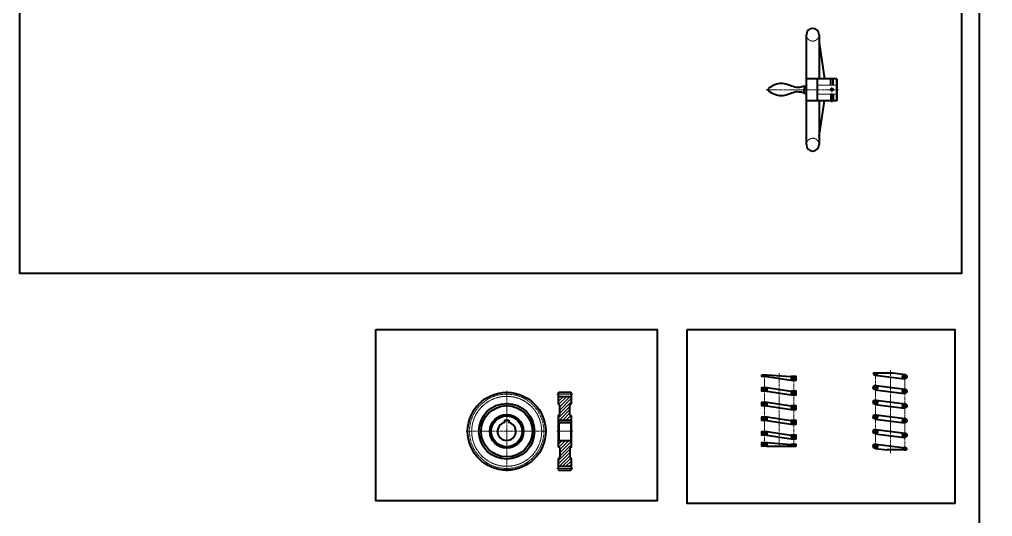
# Model space of a CAD drawing. Header units: millimetres. Extents: x -11382 to 23553, y -372 to 10786.
# Drawn here: x -803 to 524, y 4355 to 5033 of the extents above; entities that cross this region are included whole.
import ezdxf

# ---------------------------------------------------------------- set-up
doc = ezdxf.new("R2010")
doc.units = ezdxf.units.MM
doc.header["$LTSCALE"] = 0.2
doc.linetypes.add('CENTER', pattern=[50.8, 31.75, -6.35, 6.35, -6.35])
doc.linetypes.add('HIDDEN', pattern=[9.525, 6.35, -3.175])
for name, color, linetype, lineweight in [('đướng nét đứt', 4, 'HIDDEN', 20), ('đường bao thấy', 7, 'Continuous', 40), ('đường mặt cắt', 160, 'Continuous', 15), ('đường nét khuất', 4, 'HIDDEN', 15), ('đường nét tâm', 137, 'CENTER', 15)]:
    doc.layers.add(name, color=color, linetype=linetype, lineweight=lineweight)
pattern_1 = [(45, (-1413.6786, 854.158), (-2.245064, 2.245064), [])]
pattern_2 = [(45, (1414.4783, 705.9319), (-0.6735192, 0.6735192), [])]
pattern_3 = [(45, (1374.4783, 690.9319), (-0.6735192, 0.6735192), [])]
pattern_4 = [(45, (1414.4783, 705.9319), (-0.8980256, 0.8980256), [])]
pattern_5 = [(45, (1374.4783, 710.9319), (-0.8980256, 0.8980256), [])]

msp = doc.modelspace()

# ---------------------------------------------------------------- hatches: boundary and pattern name
at = {"layer": 'đường bao thấy', "ltscale": 0.5}
h = msp.add_hatch(dxfattribs=at)
h.set_pattern_fill('ANSI31', color=256, style=0)
h.set_pattern_definition([(45, (1414.4783, 705.932), (-2.245064, 2.245064), [])])
h.paths.add_polyline_path([(404.312, 4449.207, 0.41421356), (401.312, 4446.207), (404.312, 4446.207)])
at = {"layer": 'đường mặt cắt', "ltscale": 0.5}
h = msp.add_hatch(dxfattribs=at)
h.set_pattern_fill('ANSI31', color=256, scale=0.3, style=0)
h.set_pattern_definition(pattern_2)
h.paths.add_polyline_path([(364.312, 4551.207), (361.312, 4551.207, 0.41421356), (364.312, 4548.207)])
h = msp.add_hatch(dxfattribs=at)
h.set_pattern_fill('ANSI31', color=256, scale=0.3, style=0)
h.set_pattern_definition(pattern_2)
h.paths.add_polyline_path([(364.312, 4551.207), (364.312, 4548.207, 0.41421356), (367.312, 4551.207)])
h = msp.add_hatch(dxfattribs=at)
h.set_pattern_fill('ANSI31', color=256, scale=0.4, style=0)
h.set_pattern_definition(pattern_4)
h.paths.add_polyline_path([(209.336, 4546.207), (212.836, 4546.207), (212.836, 4548.707), (209.336, 4548.707)])
h = msp.add_hatch(dxfattribs=at)
h.set_pattern_fill('ANSI31', color=256, scale=0.4, style=0)
h.set_pattern_definition(pattern_4)
h.paths.add_polyline_path([(216.336, 4546.207), (216.336, 4548.707), (212.836, 4548.707), (212.836, 4546.207)])
h = msp.add_hatch(dxfattribs=at)
h.set_pattern_fill('ANSI31', color=256, scale=0.4, style=0)
h.set_pattern_definition(pattern_4)
h.paths.add_polyline_path([(252.836, 4546.207), (249.336, 4546.207), (249.336, 4541.207), (252.836, 4541.207)])
h = msp.add_hatch(dxfattribs=at)
h.set_pattern_fill('ANSI31', color=256, scale=0.4, style=0)
h.set_pattern_definition(pattern_4)
h.paths.add_polyline_path([(256.336, 4546.207), (252.836, 4546.207), (252.836, 4541.207), (256.336, 4541.207)])
h = msp.add_hatch(dxfattribs=at)
h.set_pattern_fill('ANSI31', color=256, scale=0.3, style=0)
h.set_pattern_definition(pattern_2)
h.paths.add_polyline_path([(401.312, 4546.207, 0.41421356), (404.312, 4543.207), (404.312, 4549.207, 0.41421356)])
h = msp.add_hatch(dxfattribs=at)
h.set_pattern_fill('ANSI31', color=256, scale=0.3, style=0)
h.set_pattern_definition(pattern_2)
h.paths.add_polyline_path([(404.312, 4549.207), (404.312, 4543.207, 0.41421356), (407.312, 4546.207, 0.41421356)])
h = msp.add_hatch(dxfattribs=at)
h.set_pattern_fill('ANSI31', color=256, scale=0.4, style=0)
h.set_pattern_definition(pattern_5)
h.paths.add_polyline_path([(212.836, 4531.207), (209.336, 4531.207), (209.336, 4526.207), (212.836, 4526.207)])
h = msp.add_hatch(dxfattribs=at)
h.set_pattern_fill('ANSI31', color=256, scale=0.4, style=0)
h.set_pattern_definition(pattern_5)
h.paths.add_polyline_path([(212.836, 4526.207), (216.336, 4526.207), (216.336, 4531.207), (212.836, 4531.207)])
h = msp.add_hatch(dxfattribs=at)
h.set_pattern_fill('ANSI31', color=256, scale=0.4, style=0)
h.set_pattern_definition(pattern_4)
h.paths.add_polyline_path([(252.836, 4526.207), (249.336, 4526.207), (249.336, 4521.207), (252.836, 4521.207)])
h = msp.add_hatch(dxfattribs=at)
h.set_pattern_fill('ANSI31', color=256, scale=0.4, style=0)
h.set_pattern_definition(pattern_4)
h.paths.add_polyline_path([(252.836, 4521.207), (256.336, 4521.207), (256.336, 4526.207), (252.836, 4526.207)])
h = msp.add_hatch(dxfattribs=at)
h.set_pattern_fill('ANSI31', color=256, scale=0.3, style=0)
h.set_pattern_definition(pattern_3)
h.paths.add_polyline_path([(361.312, 4531.207, 0.41421356), (364.312, 4528.207), (364.312, 4534.207, 0.41421356)])
h = msp.add_hatch(dxfattribs=at)
h.set_pattern_fill('ANSI31', color=256, scale=0.3, style=0)
h.set_pattern_definition(pattern_3)
h.paths.add_polyline_path([(364.312, 4534.207), (364.312, 4528.207, 0.41421356), (367.312, 4531.207, 0.41421356)])
h = msp.add_hatch(dxfattribs=at)
h.set_pattern_fill('ANSI31', color=256, scale=0.3, style=0)
h.set_pattern_definition(pattern_2)
h.paths.add_polyline_path([(404.312, 4529.207, 0.41421356), (401.312, 4526.207, 0.41421356), (404.312, 4523.207)])
h = msp.add_hatch(dxfattribs=at)
h.set_pattern_fill('ANSI31', color=256, scale=0.3, style=0)
h.set_pattern_definition(pattern_2)
h.paths.add_polyline_path([(404.312, 4523.207, 0.41421356), (407.312, 4526.207, 0.41421356), (404.312, 4529.207)])
h = msp.add_hatch(dxfattribs=at)
h.set_pattern_fill('ANSI31', color=256, style=0)
h.set_pattern_definition(pattern_1)
h.paths.add_polyline_path([(-52.222, 4506.5), (-50.222, 4509.5), (-50.222, 4519.21), (-68.222, 4519.21), (-68.222, 4509.5), (-66.222, 4506.5), (-66.222, 4494.5), (-68.222, 4492.5), (-68.222, 4486.8), (-50.222, 4486.8), (-50.222, 4492.5), (-52.222, 4494.5)])
h = msp.add_hatch(dxfattribs=at)
h.set_pattern_fill('ANSI31', color=256, scale=0.4, style=0)
h.set_pattern_definition(pattern_5)
h.paths.add_polyline_path([(209.336, 4506.207), (212.836, 4506.207), (212.836, 4511.207), (209.336, 4511.207)])
h = msp.add_hatch(dxfattribs=at)
h.set_pattern_fill('ANSI31', color=256, scale=0.4, style=0)
h.set_pattern_definition(pattern_5)
h.paths.add_polyline_path([(212.836, 4506.207), (216.336, 4506.207), (216.336, 4511.207), (212.836, 4511.207)])
h = msp.add_hatch(dxfattribs=at)
h.set_pattern_fill('ANSI31', color=256, scale=0.3, style=0)
h.set_pattern_definition(pattern_3)
h.paths.add_polyline_path([(364.312, 4514.207, 0.41421356), (361.312, 4511.207, 0.41421356), (364.312, 4508.207)])
h = msp.add_hatch(dxfattribs=at)
h.set_pattern_fill('ANSI31', color=256, scale=0.3, style=0)
h.set_pattern_definition(pattern_3)
h.paths.add_polyline_path([(364.312, 4508.207, 0.41421356), (367.312, 4511.207, 0.41421356), (364.312, 4514.207)])
h = msp.add_hatch(dxfattribs=at)
h.set_pattern_fill('ANSI31', color=256, scale=0.4, style=0)
h.set_pattern_definition(pattern_4)
h.paths.add_polyline_path([(249.336, 4501.207), (252.836, 4501.207), (252.836, 4506.207), (249.336, 4506.207)])
h = msp.add_hatch(dxfattribs=at)
h.set_pattern_fill('ANSI31', color=256, scale=0.4, style=0)
h.set_pattern_definition(pattern_4)
h.paths.add_polyline_path([(252.836, 4501.207), (256.336, 4501.207), (256.336, 4506.207), (252.836, 4506.207)])
h = msp.add_hatch(dxfattribs=at)
h.set_pattern_fill('ANSI31', color=256, scale=0.3, style=0)
h.set_pattern_definition(pattern_2)
h.paths.add_polyline_path([(404.312, 4509.207, 0.41421356), (401.312, 4506.207, 0.41421356), (404.312, 4503.207)])
h = msp.add_hatch(dxfattribs=at)
h.set_pattern_fill('ANSI31', color=256, scale=0.3, style=0)
h.set_pattern_definition(pattern_2)
h.paths.add_polyline_path([(404.312, 4503.207, 0.41421356), (407.312, 4506.207, 0.41421356), (404.312, 4509.207)])
h = msp.add_hatch(dxfattribs=at)
h.set_pattern_fill('ANSI31', color=256, scale=0.4, style=0)
h.set_pattern_definition(pattern_5)
h.paths.add_polyline_path([(209.336, 4486.207), (212.836, 4486.207), (212.836, 4491.207), (209.336, 4491.207)])
h = msp.add_hatch(dxfattribs=at)
h.set_pattern_fill('ANSI31', color=256, scale=0.4, style=0)
h.set_pattern_definition(pattern_5)
h.paths.add_polyline_path([(216.336, 4491.207), (212.836, 4491.207), (212.836, 4486.207), (216.336, 4486.207)])
h = msp.add_hatch(dxfattribs=at)
h.set_pattern_fill('ANSI31', color=256, scale=0.4, style=0)
h.set_pattern_definition(pattern_4)
h.paths.add_polyline_path([(249.336, 4481.207), (252.836, 4481.207), (252.836, 4486.207), (249.336, 4486.207)])
h = msp.add_hatch(dxfattribs=at)
h.set_pattern_fill('ANSI31', color=256, scale=0.4, style=0)
h.set_pattern_definition(pattern_4)
h.paths.add_polyline_path([(256.336, 4486.207), (252.836, 4486.207), (252.836, 4481.207), (256.336, 4481.207)])
h = msp.add_hatch(dxfattribs=at)
h.set_pattern_fill('ANSI31', color=256, scale=0.3, style=0)
h.set_pattern_definition(pattern_3)
h.paths.add_polyline_path([(364.312, 4494.207, 0.41421356), (361.312, 4491.207, 0.41421356), (364.312, 4488.207)])
h = msp.add_hatch(dxfattribs=at)
h.set_pattern_fill('ANSI31', color=256, scale=0.3, style=0)
h.set_pattern_definition(pattern_3)
h.paths.add_polyline_path([(364.312, 4488.207, 0.41421356), (367.312, 4491.207, 0.41421356), (364.312, 4494.207)])
h = msp.add_hatch(dxfattribs=at)
h.set_pattern_fill('ANSI31', color=256, scale=0.3, style=0)
h.set_pattern_definition(pattern_2)
h.paths.add_polyline_path([(404.312, 4489.207, 0.41421356), (401.312, 4486.207, 0.41421356), (404.312, 4483.207)])
h = msp.add_hatch(dxfattribs=at)
h.set_pattern_fill('ANSI31', color=256, scale=0.3, style=0)
h.set_pattern_definition(pattern_2)
h.paths.add_polyline_path([(404.312, 4483.207, 0.41421356), (407.312, 4486.207, 0.41421356), (404.312, 4489.207)])
h = msp.add_hatch(dxfattribs=at)
h.set_pattern_fill('ANSI31', color=256, scale=0.3, style=0)
h.set_pattern_definition(pattern_3)
h.paths.add_polyline_path([(364.312, 4474.207, 0.41421356), (361.312, 4471.207, 0.41421356), (364.312, 4468.207)])
h = msp.add_hatch(dxfattribs=at)
h.set_pattern_fill('ANSI31', color=256, scale=0.3, style=0)
h.set_pattern_definition(pattern_3)
h.paths.add_polyline_path([(364.312, 4468.207, 0.41421356), (367.312, 4471.207, 0.41421356), (364.312, 4474.207)])
h = msp.add_hatch(dxfattribs=at)
h.set_pattern_fill('ANSI31', color=256, style=0)
h.set_pattern_definition(pattern_1)
h.paths.add_polyline_path([(-52.222, 4448.5), (-50.222, 4450.5), (-50.222, 4458), (-51.222, 4459), (-67.222, 4459), (-68.222, 4458), (-68.222, 4450.5), (-66.222, 4448.5), (-66.222, 4436.5), (-68.222, 4433.5), (-68.222, 4423.79), (-50.222, 4423.79), (-50.222, 4433.5), (-52.222, 4436.5)])
h = msp.add_hatch(dxfattribs=at)
h.set_pattern_fill('ANSI31', color=256, scale=0.4, style=0)
h.set_pattern_definition(pattern_5)
h.paths.add_polyline_path([(212.836, 4471.207), (209.336, 4471.207), (209.336, 4466.207), (212.836, 4466.207)])
h = msp.add_hatch(dxfattribs=at)
h.set_pattern_fill('ANSI31', color=256, scale=0.4, style=0)
h.set_pattern_definition(pattern_5)
h.paths.add_polyline_path([(212.836, 4466.207), (216.336, 4466.207), (216.336, 4471.207), (212.836, 4471.207)])
h = msp.add_hatch(dxfattribs=at)
h.set_pattern_fill('ANSI31', color=256, scale=0.4, style=0)
h.set_pattern_definition(pattern_4)
h.paths.add_polyline_path([(252.836, 4466.207), (249.336, 4466.207), (249.336, 4461.207), (252.836, 4461.207)])
h = msp.add_hatch(dxfattribs=at)
h.set_pattern_fill('ANSI31', color=256, scale=0.4, style=0)
h.set_pattern_definition(pattern_4)
h.paths.add_polyline_path([(252.836, 4461.207), (256.336, 4461.207), (256.336, 4466.207), (252.836, 4466.207)])
h = msp.add_hatch(dxfattribs=at)
h.set_pattern_fill('ANSI31', color=256, scale=0.3, style=0)
h.set_pattern_definition(pattern_2)
h.paths.add_polyline_path([(404.312, 4469.207, 0.41421356), (401.312, 4466.207, 0.41421356), (404.312, 4463.207)])
h = msp.add_hatch(dxfattribs=at)
h.set_pattern_fill('ANSI31', color=256, scale=0.3, style=0)
h.set_pattern_definition(pattern_2)
h.paths.add_polyline_path([(404.312, 4463.207, 0.41421356), (407.312, 4466.207, 0.41421356), (404.312, 4469.207)])
h = msp.add_hatch(dxfattribs=at)
h.set_pattern_fill('ANSI31', color=256, scale=0.4, style=0)
h.set_pattern_definition(pattern_4)
h.paths.add_polyline_path([(209.336, 4456.207), (209.336, 4451.207), (212.836, 4451.207), (212.836, 4456.207)])
h = msp.add_hatch(dxfattribs=at)
h.set_pattern_fill('ANSI31', color=256, scale=0.4, style=0)
h.set_pattern_definition(pattern_4)
h.paths.add_polyline_path([(212.836, 4451.207), (216.336, 4451.207), (216.336, 4456.207), (212.836, 4456.207)])
h = msp.add_hatch(dxfattribs=at)
h.set_pattern_fill('ANSI31', color=256, scale=0.4, style=0)
h.set_pattern_definition(pattern_4)
h.paths.add_polyline_path([(249.336, 4453.707), (249.336, 4451.207), (252.836, 4451.207), (252.836, 4453.707)])
h = msp.add_hatch(dxfattribs=at)
h.set_pattern_fill('ANSI31', color=256, scale=0.4, style=0)
h.set_pattern_definition(pattern_4)
h.paths.add_polyline_path([(252.836, 4451.207), (256.336, 4451.207), (256.336, 4453.707), (252.836, 4453.707)])
h = msp.add_hatch(dxfattribs=at)
h.set_pattern_fill('ANSI31', color=256, scale=0.3, style=0)
h.set_pattern_definition(pattern_3)
h.paths.add_polyline_path([(364.312, 4454.207, 0.41421356), (361.312, 4451.207, 0.41421356), (364.312, 4448.207)])
h = msp.add_hatch(dxfattribs=at)
h.set_pattern_fill('ANSI31', color=256, scale=0.3, style=0)
h.set_pattern_definition(pattern_3)
h.paths.add_polyline_path([(364.312, 4448.207, 0.41421356), (367.312, 4451.207, 0.41421356), (364.312, 4454.207)])
h = msp.add_hatch(dxfattribs=at)
h.set_pattern_fill('ANSI31', color=256, scale=0.3, style=0)
h.set_pattern_definition(pattern_2)
h.paths.add_polyline_path([(404.312, 4449.207, 0.41421356), (401.312, 4446.207), (404.312, 4446.207)])
h = msp.add_hatch(dxfattribs=at)
h.set_pattern_fill('ANSI31', color=256, scale=0.3, style=0)
h.set_pattern_definition(pattern_2)
h.paths.add_polyline_path([(404.312, 4446.207), (407.312, 4446.207, 0.41421356), (404.312, 4449.207)])

# ---------------------------------------------------------------- linework, layer by layer
at = {"layer": 'đướng nét đứt', "ltscale": 0.5}
for p, q in [((311.071, 4943.588), (284.913, 4943.588)), ((311.071, 4931.588), (284.913, 4931.588))]:
    msp.add_line(p, q, dxfattribs=at)
msp.add_circle((-138.48, 4471.5), 47.71, dxfattribs=at)
at = {"layer": 'đường bao thấy', "ltscale": 0.5}
for p, q in [((270.181, 4862.588), (270.181, 5012.588)), ((287.591, 5012.588), (287.591, 4952.588)), ((287.591, 5001.646), (294.846, 4952.588)), ((311.698, 4952.588), (270.181, 4952.588)), ((284.913, 4952.588), (284.913, 4922.588)), ((303.328, 4943.588), (303.328, 4952.588)), ((306.676, 4943.588), (306.676, 4952.588)), ((311.698, 4952.588), (311.698, 4922.588)), ((311.698, 4922.588), (311.698, 4952.588)), ((267.304, 4942.445), (267.304, 4937.588)), ((267.304, 4942.445), (270.181, 4942.445)), ((267.304, 4932.732), (267.304, 4937.588)), ((311.071, 4943.588), (311.698, 4944.216)), ((311.071, 4943.588), (311.071, 4931.588)), ((267.304, 4932.732), (270.181, 4932.732)), ((311.698, 4922.588), (270.181, 4922.588)), ((287.591, 4922.588), (287.591, 4862.588)), ((287.591, 4873.531), (294.846, 4922.588)), ((303.328, 4931.588), (303.328, 4922.521)), ((306.676, 4931.588), (306.676, 4922.521)), ((311.071, 4931.588), (311.698, 4930.961)), ((361.312, 4551.207), (388.499, 4551.207)), ((388.499, 4551.207), (404.684, 4549.183)), ((209.336, 4548.707), (216.336, 4548.707)), ((216.336, 4548.707), (249.336, 4546.207)), ((216.336, 4546.207), (249.336, 4541.207)), ((363.94, 4548.23), (403.94, 4543.23)), ((-68.222, 4523.712), (-67.222, 4524.712)), ((-67.222, 4524.712), (-51.222, 4524.712)), ((-51.222, 4524.712), (-50.222, 4523.712)), ((216.336, 4531.207), (249.336, 4526.207)), ((216.336, 4526.207), (249.336, 4521.207)), ((363.94, 4528.23), (403.94, 4523.23)), ((364.684, 4534.183), (404.684, 4529.183)), ((-68.222, 4523.712), (-68.222, 4509.5)), ((-68.222, 4519.21), (-50.222, 4519.21)), ((-50.222, 4509.5), (-50.222, 4523.712)), ((216.336, 4511.207), (249.336, 4506.207)), ((364.684, 4514.183), (404.684, 4509.183)), ((-68.222, 4509.5), (-66.222, 4506.5)), ((-66.222, 4494.5), (-66.222, 4506.5)), ((-50.222, 4509.5), (-52.222, 4506.5)), ((-52.222, 4494.5), (-52.222, 4506.5)), ((216.336, 4506.207), (249.336, 4501.207)), ((363.94, 4508.23), (403.94, 4503.23)), ((-141.48, 4486.8), (-141.48, 4483.634)), ((-141.48, 4486.8), (-135.48, 4486.8)), ((-135.48, 4486.8), (-135.48, 4483.634)), ((-68.222, 4492.5), (-66.222, 4494.5)), ((-68.222, 4492.5), (-68.222, 4450.5)), ((-68.222, 4486.8), (-68.222, 4484.634)), ((-68.222, 4486.8), (-50.222, 4486.8)), ((-50.222, 4492.5), (-52.222, 4494.5)), ((-50.222, 4450.5), (-50.222, 4492.5)), ((216.336, 4491.207), (249.336, 4486.207)), ((216.336, 4486.207), (249.336, 4481.207)), ((363.94, 4488.23), (403.94, 4483.23)), ((364.684, 4494.183), (404.684, 4489.183)), ((-68.222, 4484.634), (-67.222, 4483.634)), ((-67.222, 4483.634), (-51.222, 4483.634)), ((-67.222, 4483.634), (-67.222, 4459)), ((-51.222, 4483.634), (-50.222, 4484.634)), ((-51.222, 4483.634), (-51.222, 4459)), ((364.684, 4474.183), (404.684, 4469.183)), ((-67.222, 4459), (-68.222, 4458)), ((-67.222, 4459), (-51.222, 4459)), ((-51.222, 4459), (-50.222, 4458)), ((216.336, 4471.207), (249.336, 4466.207)), ((216.336, 4466.207), (249.336, 4461.207)), ((363.94, 4468.23), (403.94, 4463.23)), ((-68.222, 4450.5), (-66.222, 4448.5)), ((-66.222, 4448.5), (-66.222, 4436.5)), ((-50.222, 4450.5), (-52.222, 4448.5)), ((-52.222, 4448.5), (-52.222, 4436.5)), ((216.336, 4456.207), (249.336, 4453.707)), ((216.336, 4451.207), (256.336, 4451.207)), ((363.94, 4448.23), (380.125, 4446.207)), ((364.684, 4454.183), (404.684, 4449.183)), ((407.312, 4446.207), (380.125, 4446.207)), ((-68.222, 4433.5), (-66.222, 4436.5)), ((-68.222, 4433.5), (-68.222, 4419.287)), ((-50.222, 4433.5), (-52.222, 4436.5)), ((-50.222, 4419.287), (-50.222, 4433.5)), ((-68.222, 4423.79), (-50.222, 4423.79)), ((-68.222, 4419.287), (-67.222, 4418.287)), ((-50.222, 4419.287), (-51.222, 4418.287)), ((-67.222, 4418.287), (-51.222, 4418.287))]:
    msp.add_line(p, q, dxfattribs=at)
for points in [[(482.191, 5626.056), (-802.834, 5626.056), (-802.834, 4687.15), (482.191, 4687.15)], [(506.167, 5626.056), (2171.182, 5626.056), (2171.182, 3439.952), (506.167, 3439.952)], [(-316.822, 4610.619), (66.515, 4610.619), (66.515, 4376.848), (-316.822, 4376.848)], [(107.832, 4610.619), (472.603, 4610.619), (472.603, 4372.934), (107.832, 4372.934)], [(249.336, 4541.207), (256.336, 4541.207), (256.336, 4546.207), (249.336, 4546.207)], [(216.336, 4526.207), (209.336, 4526.207), (209.336, 4531.207), (216.336, 4531.207)], [(249.336, 4521.207), (256.336, 4521.207), (256.336, 4526.207), (249.336, 4526.207)], [(216.336, 4506.207), (209.336, 4506.207), (209.336, 4511.207), (216.336, 4511.207)], [(249.336, 4501.207), (256.336, 4501.207), (256.336, 4506.207), (249.336, 4506.207)], [(216.336, 4486.207), (209.336, 4486.207), (209.336, 4491.207), (216.336, 4491.207)], [(249.336, 4481.207), (256.336, 4481.207), (256.336, 4486.207), (249.336, 4486.207)], [(216.336, 4466.207), (209.336, 4466.207), (209.336, 4471.207), (216.336, 4471.207)], [(249.336, 4461.207), (256.336, 4461.207), (256.336, 4466.207), (249.336, 4466.207)], [(216.336, 4451.207), (209.336, 4451.207), (209.336, 4456.207), (216.336, 4456.207)]]:
    msp.add_lwpolyline(points, close=True, dxfattribs=at)
for points in [[(216.336, 4548.707), (216.336, 4546.207), (209.336, 4546.207), (209.336, 4548.707)], [(256.336, 4451.207), (256.336, 4453.707), (249.336, 4453.707), (249.336, 4451.207)]]:
    msp.add_lwpolyline(points, dxfattribs=at)
for centre, radius in [((305.002, 4937.588), 1.674), ((404.312, 4546.207), 3), ((-138.48, 4471.5), 53.213), ((364.312, 4531.207), 3), ((404.312, 4526.207), 3), ((364.312, 4511.207), 3), ((-138.48, 4471.5), 38), ((-138.48, 4471.5), 35), ((404.312, 4506.207), 3), ((-138.48, 4471.5), 23), ((-138.48, 4471.5), 21), ((364.312, 4491.207), 3), ((404.312, 4486.207), 3), ((364.312, 4471.207), 3), ((404.312, 4466.207), 3), ((364.312, 4451.207), 3)]:
    msp.add_circle(centre, radius, dxfattribs=at)
for centre, radius, start, end in [((278.886, 5012.588), 8.705, 0, 180), ((223.729, 4937.588), 5.78, 168.395515, 191.604485), ((278.886, 4862.588), 8.705, 180, 0), ((364.312, 4551.207), 3, 180, 0), ((-138.48, 4471.5), 12.5, 103.88654, 76.11346), ((404.312, 4446.207), 3, 0, 180)]:
    msp.add_arc(centre, radius, start, end, dxfattribs=at)
for points in [[(267.304, 4942.445), (264.483, 4941.532), (258.748, 4939.678), (247.523, 4943.091), (234.368, 4948.719), (221.278, 4942.014), (218.067, 4938.751)], [(267.304, 4932.732), (264.483, 4933.644), (258.748, 4935.498), (247.523, 4932.085), (234.368, 4926.458), (221.278, 4933.163), (218.067, 4936.426)]]:
    msp.add_open_spline(points, degree=3, knots=[0, 0, 0, 0, 12.96672976, 26.36134736, 50.89645207, 76.73916327, 76.73916327, 76.73916327, 76.73916327], dxfattribs=at)
at = {"layer": 'đường nét khuất', "ltscale": 0.5}
for centre, start, end in [((278.886, 5012.588), 180, 0), ((278.886, 4862.588), 0, 180)]:
    msp.add_arc(centre, 8.705, start, end, dxfattribs=at)
at = {"layer": 'đường nét tâm', "ltscale": 0.5}
for p, q in [((272.888, 4937.588), (215.261, 4937.588)), ((314.119, 4937.588), (261.377, 4937.588)), ((305.002, 4934.24), (305.002, 4940.937)), ((305.002, 4932.852), (305.002, 4920.204)), ((232.836, 4451.207), (232.836, 4551.207)), ((364.312, 4551.207), (364.312, 4448.207)), ((384.684, 4441.635), (384.684, 4554.763)), ((212.836, 4548.707), (212.836, 4451.207)), ((252.836, 4546.207), (252.836, 4451.207)), ((404.312, 4549.207), (404.312, 4446.207)), ((-138.48, 4526.712), (-138.48, 4416.287)), ((-70.222, 4522.21), (-48.222, 4522.21)), ((-193.693, 4471.5), (-83.268, 4471.5)), ((-70.222, 4471.5), (-48.222, 4471.5)), ((-70.222, 4420.79), (-48.222, 4420.79))]:
    msp.add_line(p, q, dxfattribs=at)
msp.add_circle((-138.48, 4471.5), 50.71, dxfattribs=at)

doc.saveas('drawing.dxf')
